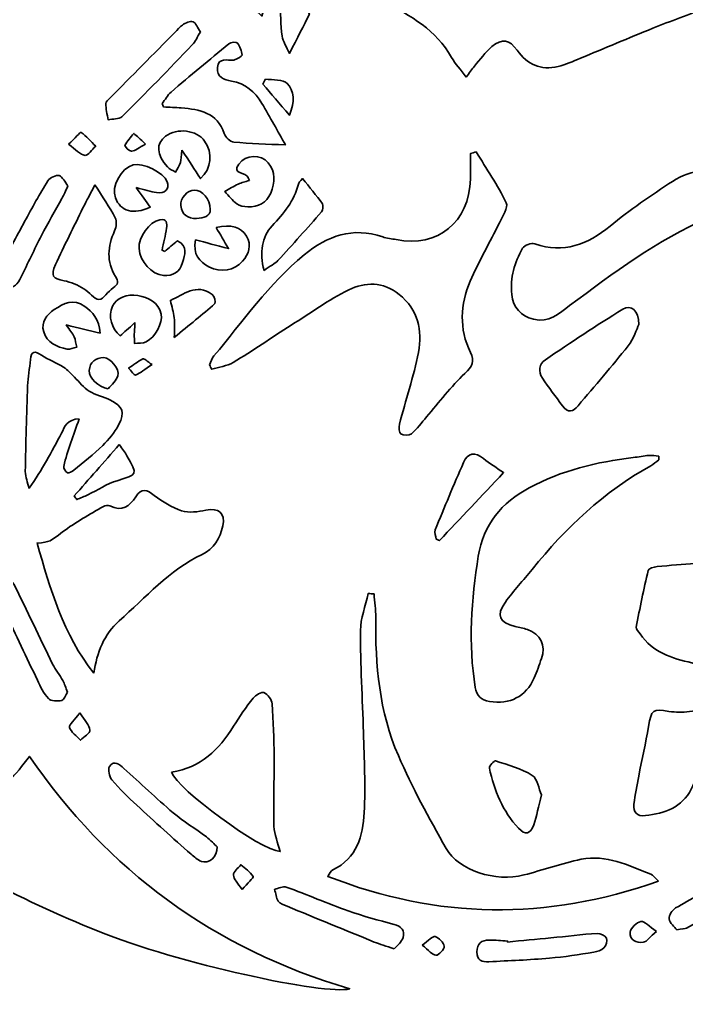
# Model space of a CAD drawing. Header units: inches. Extents: x 0.59 to 7.82, y -8.08 to -0.89.
# Drawn here: x 2.676 to 4.886, y -8.081 to -4.848 of the extents above; entities that cross this region are included whole.
import ezdxf

# ---------------------------------------------------------------- set-up
doc = ezdxf.new("R2010")
doc.units = ezdxf.units.IN
doc.header["$MEASUREMENT"] = 0
doc.layers.add('Layer 1', color=7, linetype='Continuous')

msp = doc.modelspace()

# ---------------------------------------------------------------- linework, layer by layer
at = {"layer": 'Layer 1', "color": 7, "lineweight": 35}
for points, knots in [([(1.3333, -4.8657), (1.3826, -4.8597), (1.4206, -4.8938), (1.4304, -4.9436), (1.4402, -4.9936), (1.4521, -5.0067), (1.5031, -5.024), (1.5052, -5.0227), (1.5091, -5.0211), (1.509, -5.02), (1.5022, -4.9582), (1.5156, -4.8914), (1.471, -4.8385), (1.4544, -4.8188), (1.4612, -4.8037), (1.4748, -4.7929), (1.5414, -4.7407), (1.5796, -4.6707), (1.6072, -4.5929), (1.6107, -4.5829), (1.6245, -4.5752), (1.6351, -4.5692), (1.6901, -4.5384), (1.7406, -4.5036), (1.7664, -4.4423), (1.7763, -4.4189), (1.7937, -4.4221), (1.809, -4.4368), (1.8588, -4.4848), (1.917, -4.4898), (1.9815, -4.4761), (2.0557, -4.4604), (2.1308, -4.4492), (2.2051, -4.4339), (2.222, -4.4304), (2.2437, -4.4218), (2.2506, -4.4088), (2.2553, -4.4001), (2.2414, -4.3761), (2.2299, -4.3649), (2.1773, -4.3136), (2.1364, -4.2564), (2.1198, -4.1832), (2.1172, -4.1714), (2.1025, -4.1624), (2.0937, -4.1519), (2.0821, -4.1379), (2.0709, -4.1237), (2.0608, -4.1111), (2.097, -4.0872), (2.1271, -4.0647), (2.1598, -4.0467), (2.1789, -4.0361), (2.2019, -4.0271), (2.2232, -4.0268), (2.3576, -4.0255), (2.492, -4.0271), (2.6264, -4.027), (2.6529, -4.027), (2.6794, -4.0231), (2.7059, -4.0223), (2.7178, -4.022), (2.7297, -4.0248), (2.7416, -4.0262), (2.7431, -4.0296), (2.7447, -4.0331), (2.7462, -4.0365), (2.6748, -4.0977), (2.6034, -4.1588), (2.532, -4.22), (2.5668, -4.2522), (2.6, -4.2845), (2.6349, -4.3147), (2.6555, -4.3326), (2.6605, -4.3472), (2.6376, -4.367), (2.5562, -4.4374), (2.4765, -4.5099), (2.394, -4.5789), (2.3264, -4.6354), (2.256, -4.6885), (2.1861, -4.7421), (2.1614, -4.761), (2.1347, -4.7774), (2.1083, -4.794), (2.0441, -4.8343), (1.9802, -4.8751), (1.915, -4.9138), (1.8281, -4.9655), (1.7408, -5.0164), (1.6525, -5.0656), (1.59, -5.1003), (1.5262, -5.1326), (1.4619, -5.1639), (1.425, -5.182), (1.4065, -5.1702), (1.405, -5.1286), (1.404, -5.1009), (1.4058, -5.0726), (1.4104, -5.0453), (1.4196, -4.9912), (1.4096, -4.9451), (1.366, -4.9081), (1.3542, -4.8981), (1.3465, -4.8832), (1.3333, -4.8657)], [0, 0, 0, 0, 1, 1, 1, 2, 2, 2, 3, 3, 3, 4, 4, 4, 5, 5, 5, 6, 6, 6, 7, 7, 7, 8, 8, 8, 9, 9, 9, 10, 10, 10, 11, 11, 11, 12, 12, 12, 13, 13, 13, 14, 14, 14, 15, 15, 15, 16, 16, 16, 17, 17, 17, 18, 18, 18, 19, 19, 19, 20, 20, 20, 21, 21, 21, 22, 22, 22, 23, 23, 23, 24, 24, 24, 25, 25, 25, 26, 26, 26, 27, 27, 27, 28, 28, 28, 29, 29, 29, 30, 30, 30, 31, 31, 31, 32, 32, 32, 33, 33, 33, 34, 34, 34, 35, 35, 35, 35]), ([(3.422, -4.6549), (3.3995, -4.6227), (3.4065, -4.5944), (3.4232, -4.5709), (3.4486, -4.5349), (3.478, -4.5016), (3.5075, -4.4687), (3.5115, -4.4643), (3.5332, -4.467), (3.5341, -4.4701), (3.5478, -4.5149), (3.5907, -4.5253), (3.6226, -4.5487), (3.6479, -4.5672), (3.6711, -4.5883), (3.6908, -4.6144), (3.6317, -4.6196), (3.6037, -4.5592), (3.5445, -4.5538), (3.5572, -4.6016), (3.5734, -4.6423), (3.6095, -4.6724), (3.6319, -4.6911), (3.6573, -4.7066), (3.6774, -4.7273), (3.6896, -4.7398), (3.6943, -4.7595), (3.7024, -4.776), (3.6862, -4.7728), (3.6696, -4.7712), (3.6541, -4.766), (3.638, -4.7607), (3.6231, -4.7519), (3.6077, -4.7447), (3.604, -4.7477), (3.6003, -4.7508), (3.5967, -4.7538), (3.6099, -4.779), (3.6231, -4.8041), (3.637, -4.8306), (3.6179, -4.868), (3.5967, -4.9093), (3.5705, -4.9603), (3.5609, -4.9381), (3.5491, -4.9211), (3.5465, -4.9028), (3.5412, -4.8653), (3.5423, -4.8269), (3.5376, -4.7893), (3.536, -4.7767), (3.5244, -4.7654), (3.5175, -4.7536), (3.5102, -4.7637), (3.5012, -4.7731), (3.4962, -4.7843), (3.4894, -4.7993), (3.4858, -4.8158), (3.4794, -4.8364), (3.446, -4.808), (3.4517, -4.778), (3.4582, -4.7509), (3.4677, -4.7117), (3.4833, -4.674), (3.4938, -4.6349), (3.4987, -4.6169), (3.4976, -4.5973), (3.4993, -4.5784), (3.4943, -4.5764), (3.4894, -4.5744), (3.4844, -4.5723), (3.4649, -4.5982), (3.4453, -4.6241), (3.422, -4.6549)], [0, 0, 0, 0, 1, 1, 1, 2, 2, 2, 3, 3, 3, 4, 4, 4, 5, 5, 5, 6, 6, 6, 7, 7, 7, 8, 8, 8, 9, 9, 9, 10, 10, 10, 11, 11, 11, 12, 12, 12, 13, 13, 13, 14, 14, 14, 15, 15, 15, 16, 16, 16, 17, 17, 17, 18, 18, 18, 19, 19, 19, 20, 20, 20, 21, 21, 21, 22, 22, 22, 23, 23, 23, 24, 24, 24, 24]), ([(4.1566, -5.0389), (4.1373, -5.0132), (4.1199, -4.9948), (4.1079, -4.9734), (4.0568, -4.8832), (3.9726, -4.8345), (3.8842, -4.7903), (3.8591, -4.7777), (3.8483, -4.7581), (3.8494, -4.7287), (3.8506, -4.6996), (3.871, -4.6909), (3.8911, -4.6872), (3.9731, -4.6721), (4.0555, -4.6582), (4.1381, -4.647), (4.3631, -4.6166), (4.5798, -4.6532), (4.7914, -4.7299), (4.8283, -4.7432), (4.8662, -4.7539), (4.9025, -4.7686), (4.9212, -4.7762), (4.9374, -4.7898), (4.9621, -4.8053), (4.8929, -4.8316), (4.8334, -4.8532), (4.7748, -4.8769), (4.6944, -4.9092), (4.6147, -4.9433), (4.5346, -4.9762), (4.5102, -4.9863), (4.4859, -4.9981), (4.4604, -5.004), (4.4038, -5.017), (4.3585, -4.9969), (4.3249, -4.9498), (4.2995, -4.9142), (4.2753, -4.9092), (4.2413, -4.9378), (4.2194, -4.9563), (4.2022, -4.9804), (4.1834, -5.0025), (4.1747, -5.0128), (4.1673, -5.0243), (4.1566, -5.0389)], [0, 0, 0, 0, 1, 1, 1, 2, 2, 2, 3, 3, 3, 4, 4, 4, 5, 5, 5, 6, 6, 6, 7, 7, 7, 8, 8, 8, 9, 9, 9, 10, 10, 10, 11, 11, 11, 12, 12, 12, 13, 13, 13, 14, 14, 14, 15, 15, 15, 15]), ([(3.2754, -4.8894), (3.2655, -4.9056), (3.2594, -4.9209), (3.2488, -4.9319), (3.1718, -5.012), (3.0946, -5.0918), (3.0155, -5.1698), (3.006, -5.1791), (2.9852, -5.177), (2.9696, -5.1802), (2.9668, -5.162), (2.9626, -5.1439), (2.9619, -5.1256), (2.9616, -5.12), (2.9705, -5.1137), (2.9758, -5.1084), (3.0477, -5.0356), (3.1197, -4.9629), (3.1916, -4.8902), (3.1997, -4.8821), (3.2063, -4.8718), (3.2158, -4.8663), (3.2265, -4.8599), (3.2419, -4.852), (3.2513, -4.8555), (3.2611, -4.8591), (3.2662, -4.8755), (3.2754, -4.8894)], [0, 0, 0, 0, 1, 1, 1, 2, 2, 2, 3, 3, 3, 4, 4, 4, 5, 5, 5, 6, 6, 6, 7, 7, 7, 8, 8, 8, 9, 9, 9, 9]), ([(5.0947, -4.8689), (5.1609, -4.9173), (5.22, -4.9576), (5.2759, -5.0019), (5.4688, -5.1546), (5.6123, -5.3455), (5.7087, -5.5713), (5.7397, -5.6438), (5.7659, -5.7184), (5.7922, -5.7928), (5.8043, -5.8271), (5.7851, -5.8516), (5.7463, -5.8582), (5.7255, -5.8617), (5.7049, -5.8659), (5.6786, -5.8708), (5.6735, -5.8624), (5.6672, -5.8488), (5.658, -5.8376), (5.6514, -5.8296), (5.639, -5.8184), (5.6326, -5.8203), (5.6231, -5.8232), (5.6135, -5.8351), (5.6096, -5.8453), (5.6048, -5.8579), (5.6047, -5.8727), (5.6047, -5.8866), (5.6048, -5.9124), (5.5884, -5.9264), (5.5674, -5.925), (5.5555, -5.9242), (5.5417, -5.9071), (5.5341, -5.8942), (5.5234, -5.876), (5.5196, -5.8538), (5.5092, -5.8353), (5.4939, -5.8083), (5.4707, -5.7917), (5.4373, -5.796), (5.4007, -5.8007), (5.3795, -5.7839), (5.3631, -5.7515), (5.3395, -5.7047), (5.3, -5.6791), (5.2457, -5.6837), (5.2188, -5.686), (5.221, -5.672), (5.2184, -5.6517), (5.213, -5.6098), (5.2074, -5.5656), (5.1892, -5.5286), (5.178, -5.5059), (5.1451, -5.4858), (5.1187, -5.4803), (5.0636, -5.4688), (5.0104, -5.481), (4.9567, -5.5048), (4.7892, -5.5791), (4.6442, -5.6872), (4.4989, -5.7958), (4.464, -5.8219), (4.43, -5.8537), (4.3792, -5.8408), (4.3365, -5.8299), (4.3121, -5.8027), (4.3071, -5.7585), (4.3009, -5.7032), (4.3165, -5.6526), (4.3429, -5.6057), (4.3485, -5.5959), (4.3723, -5.5873), (4.3833, -5.5911), (4.4797, -5.6244), (4.5576, -5.5931), (4.6327, -5.5321), (4.6984, -5.4788), (4.7687, -5.4307), (4.8395, -5.384), (4.9021, -5.3428), (4.9774, -5.3451), (5.0481, -5.332), (5.074, -5.3272), (5.1006, -5.3212), (5.1245, -5.3104), (5.1506, -5.2986), (5.1719, -5.2866), (5.1557, -5.2448), (5.1419, -5.209), (5.1489, -5.1647), (5.1492, -5.1242), (5.1498, -5.0449), (5.1327, -4.9699), (5.0991, -4.8984), (5.0968, -4.8934), (5.0973, -4.8872), (5.0947, -4.8689)], [0, 0, 0, 0, 1, 1, 1, 2, 2, 2, 3, 3, 3, 4, 4, 4, 5, 5, 5, 6, 6, 6, 7, 7, 7, 8, 8, 8, 9, 9, 9, 10, 10, 10, 11, 11, 11, 12, 12, 12, 13, 13, 13, 14, 14, 14, 15, 15, 15, 16, 16, 16, 17, 17, 17, 18, 18, 18, 19, 19, 19, 20, 20, 20, 21, 21, 21, 22, 22, 22, 23, 23, 23, 24, 24, 24, 25, 25, 25, 26, 26, 26, 27, 27, 27, 28, 28, 28, 29, 29, 29, 30, 30, 30, 31, 31, 31, 32, 32, 32, 32]), ([(3.1491, -5.1261), (3.1587, -5.1134), (3.1664, -5.0985), (3.1782, -5.0884), (3.2414, -5.0342), (3.3054, -4.9808), (3.3702, -4.9283), (3.3766, -4.923), (3.3955, -4.9216), (3.3986, -4.9258), (3.407, -4.937), (3.4124, -4.952), (3.4135, -4.966), (3.4138, -4.9707), (3.3977, -4.9767), (3.389, -4.9819), (3.3881, -4.9825), (3.3865, -4.9819), (3.3852, -4.9821), (3.3651, -4.9854), (3.3356, -4.9712), (3.3323, -5.0072), (3.3294, -5.0394), (3.3543, -5.0476), (3.3785, -5.0519), (3.4246, -5.0602), (3.4564, -5.0871), (3.4792, -5.1257), (3.5065, -5.1718), (3.5322, -5.2188), (3.5574, -5.2635), (3.4965, -5.2604), (3.441, -5.2592), (3.386, -5.2537), (3.3744, -5.2525), (3.3585, -5.2377), (3.3545, -5.2258), (3.3309, -5.1557), (3.2733, -5.1459), (3.2121, -5.1409), (3.1927, -5.1393), (3.1731, -5.1387), (3.1536, -5.1377), (3.1521, -5.1338), (3.1506, -5.1299), (3.1491, -5.1261)], [0, 0, 0, 0, 1, 1, 1, 2, 2, 2, 3, 3, 3, 4, 4, 4, 5, 5, 5, 6, 6, 6, 7, 7, 7, 8, 8, 8, 9, 9, 9, 10, 10, 10, 11, 11, 11, 12, 12, 12, 13, 13, 13, 14, 14, 14, 15, 15, 15, 15]), ([(3.4908, -5.0451), (3.5157, -5.0493), (3.5499, -5.0451), (3.5635, -5.0598), (3.5852, -5.0834), (3.5899, -5.1199), (3.5708, -5.1649), (3.5376, -5.1262), (3.5102, -5.0941), (3.4827, -5.062), (3.4854, -5.0564), (3.4881, -5.0507), (3.4908, -5.0451)], [0, 0, 0, 0, 1, 1, 1, 2, 2, 2, 3, 3, 3, 4, 4, 4, 4]), ([(2.839, -5.2612), (2.8592, -5.2416), (2.8777, -5.2203), (2.8801, -5.2219), (2.8981, -5.2346), (2.9129, -5.2517), (2.9287, -5.2675), (2.9168, -5.2784), (2.9033, -5.2995), (2.8933, -5.298), (2.8769, -5.2955), (2.8626, -5.2783), (2.839, -5.2612)], [0, 0, 0, 0, 1, 1, 1, 2, 2, 2, 3, 3, 3, 4, 4, 4, 4]), ([(3.0939, -5.2606), (3.0723, -5.2724), (3.0605, -5.2827), (3.0475, -5.2844), (3.0405, -5.2854), (3.0237, -5.267), (3.0249, -5.265), (3.033, -5.2506), (3.0446, -5.2382), (3.0551, -5.2251), (3.0652, -5.2344), (3.0752, -5.2436), (3.0939, -5.2606)], [0, 0, 0, 0, 1, 1, 1, 2, 2, 2, 3, 3, 3, 4, 4, 4, 4]), ([(3.2144, -5.2803), (3.2121, -5.3001), (3.2125, -5.3115), (3.2092, -5.3217), (3.2057, -5.3328), (3.1989, -5.3428), (3.1935, -5.3534), (3.1843, -5.3477), (3.1732, -5.3437), (3.1661, -5.336), (3.1299, -5.2967), (3.1281, -5.2586), (3.1599, -5.2345), (3.1979, -5.2057), (3.2638, -5.2139), (3.2895, -5.2505), (3.3167, -5.2892), (3.3133, -5.3411), (3.2758, -5.3746), (3.2566, -5.3452), (3.2381, -5.3167), (3.2144, -5.2803)], [0, 0, 0, 0, 1, 1, 1, 2, 2, 2, 3, 3, 3, 4, 4, 4, 5, 5, 5, 6, 6, 6, 7, 7, 7, 7]), ([(3.3056, -5.9917), (3.3105, -5.9818), (3.3137, -5.9705), (3.3206, -5.9623), (3.4164, -5.8476), (3.5023, -5.7243), (3.6189, -5.6278), (3.6968, -5.5634), (3.7802, -5.5344), (3.8795, -5.5679), (3.8938, -5.5727), (3.9092, -5.5742), (3.9242, -5.5771), (4.0625, -5.6042), (4.1669, -5.5193), (4.1702, -5.3766), (4.1709, -5.3485), (4.1703, -5.3203), (4.1703, -5.2921), (4.1766, -5.2902), (4.1829, -5.2882), (4.1892, -5.2863), (4.2233, -5.3422), (4.2606, -5.3965), (4.289, -5.4552), (4.2962, -5.4701), (4.2769, -5.4998), (4.2664, -5.5211), (4.2347, -5.586), (4.1977, -5.6484), (4.1697, -5.7147), (4.1371, -5.792), (4.1319, -5.8724), (4.1703, -5.9506), (4.185, -5.9804), (4.1768, -5.9969), (4.152, -6.0201), (4.1055, -6.0637), (4.0667, -6.1157), (4.0247, -6.1643), (4.0084, -6.1832), (3.994, -6.2044), (3.9752, -6.2205), (3.9678, -6.2268), (3.9488, -6.226), (3.9392, -6.2208), (3.9335, -6.2176), (3.9325, -6.1988), (3.9351, -6.1886), (3.9557, -6.1091), (3.9823, -6.0309), (3.9979, -5.9505), (4.0119, -5.8778), (3.9969, -5.8095), (3.9342, -5.7584), (3.8809, -5.7151), (3.8212, -5.7173), (3.7669, -5.7438), (3.7001, -5.7763), (3.639, -5.8208), (3.576, -5.8608), (3.5118, -5.9016), (3.4491, -5.9448), (3.3839, -5.9839), (3.3632, -5.9963), (3.3368, -5.9992), (3.313, -6.0064), (3.3105, -6.0015), (3.308, -5.9966), (3.3056, -5.9917)], [0, 0, 0, 0, 1, 1, 1, 2, 2, 2, 3, 3, 3, 4, 4, 4, 5, 5, 5, 6, 6, 6, 7, 7, 7, 8, 8, 8, 9, 9, 9, 10, 10, 10, 11, 11, 11, 12, 12, 12, 13, 13, 13, 14, 14, 14, 15, 15, 15, 16, 16, 16, 17, 17, 17, 18, 18, 18, 19, 19, 19, 20, 20, 20, 21, 21, 21, 22, 22, 22, 23, 23, 23, 23]), ([(3.438, -5.3813), (3.4346, -5.3739), (3.4339, -5.3728), (3.4335, -5.3716), (3.4272, -5.3533), (3.378, -5.3606), (3.4024, -5.3267), (3.4257, -5.2944), (3.4771, -5.2941), (3.5002, -5.3222), (3.5254, -5.353), (3.5227, -5.3883), (3.5086, -5.4228), (3.4948, -5.4564), (3.4673, -5.4699), (3.4324, -5.4681), (3.42, -5.4674), (3.4054, -5.4657), (3.3961, -5.4588), (3.3811, -5.4475), (3.3696, -5.4314), (3.3566, -5.4174), (3.3713, -5.4092), (3.3855, -5.4001), (3.4007, -5.3931), (3.4117, -5.388), (3.4239, -5.3856), (3.438, -5.3813)], [0, 0, 0, 0, 1, 1, 1, 2, 2, 2, 3, 3, 3, 4, 4, 4, 5, 5, 5, 6, 6, 6, 7, 7, 7, 8, 8, 8, 9, 9, 9, 9]), ([(3.0629, -5.4047), (3.0818, -5.4311), (3.0954, -5.4499), (3.1093, -5.4692), (3.0542, -5.496), (3.0108, -5.4833), (2.9938, -5.4383), (2.9798, -5.401), (3.012, -5.3417), (3.053, -5.3292), (3.0832, -5.32), (3.1544, -5.3555), (3.1652, -5.3852), (3.174, -5.4093), (3.1584, -5.4264), (3.1305, -5.4215), (3.1103, -5.4179), (3.0906, -5.4117), (3.0629, -5.4047)], [0, 0, 0, 0, 1, 1, 1, 2, 2, 2, 3, 3, 3, 4, 4, 4, 5, 5, 5, 6, 6, 6, 6]), ([(2.8368, -5.3993), (2.8286, -5.4163), (2.8232, -5.4286), (2.8168, -5.4404), (2.7944, -5.4814), (2.7707, -5.5218), (2.7492, -5.5632), (2.7255, -5.6091), (2.704, -5.6561), (2.6808, -5.7022), (2.6708, -5.7219), (2.6586, -5.743), (2.6316, -5.7294), (2.6056, -5.7164), (2.6005, -5.6931), (2.6133, -5.668), (2.6392, -5.6173), (2.666, -5.5671), (2.6933, -5.5171), (2.7181, -5.4716), (2.7429, -5.4259), (2.7706, -5.3821), (2.777, -5.372), (2.7975, -5.362), (2.8073, -5.3651), (2.8192, -5.3689), (2.8267, -5.3867), (2.8368, -5.3993)], [0, 0, 0, 0, 1, 1, 1, 2, 2, 2, 3, 3, 3, 4, 4, 4, 5, 5, 5, 6, 6, 6, 7, 7, 7, 8, 8, 8, 9, 9, 9, 9]), ([(2.9262, -5.3959), (2.951, -5.4353), (2.9746, -5.469), (2.9937, -5.5051), (2.9995, -5.516), (2.9971, -5.5354), (2.9915, -5.5477), (2.9679, -5.5994), (2.9636, -5.6495), (2.9947, -5.6996), (3.0039, -5.7144), (3.0048, -5.7257), (2.9867, -5.737), (2.9692, -5.7479), (2.9553, -5.7751), (2.9396, -5.7754), (2.9232, -5.7756), (2.9077, -5.7499), (2.8895, -5.7397), (2.869, -5.7282), (2.8467, -5.7173), (2.8238, -5.7132), (2.7866, -5.7066), (2.7786, -5.6975), (2.7957, -5.66), (2.8247, -5.5968), (2.8558, -5.5345), (2.8865, -5.472), (2.8987, -5.4472), (2.9121, -5.4229), (2.9262, -5.3959)], [0, 0, 0, 0, 1, 1, 1, 2, 2, 2, 3, 3, 3, 4, 4, 4, 5, 5, 5, 6, 6, 6, 7, 7, 7, 8, 8, 8, 9, 9, 9, 10, 10, 10, 10]), ([(3.4864, -5.6794), (3.4716, -5.6189), (3.4786, -5.5683), (3.5129, -5.5317), (3.5518, -5.4902), (3.5866, -5.4492), (3.6001, -5.3929), (3.6012, -5.3885), (3.6059, -5.3849), (3.6138, -5.3746), (3.6371, -5.4038), (3.6596, -5.4303), (3.6797, -5.4584), (3.6837, -5.464), (3.682, -5.4792), (3.677, -5.4848), (3.6297, -5.5393), (3.5815, -5.5931), (3.5325, -5.646), (3.5218, -5.6575), (3.5067, -5.6649), (3.4864, -5.6794)], [0, 0, 0, 0, 1, 1, 1, 2, 2, 2, 3, 3, 3, 4, 4, 4, 5, 5, 5, 6, 6, 6, 7, 7, 7, 7]), ([(3.3085, -5.4776), (3.3085, -5.4991), (3.2873, -5.5061), (3.263, -5.507), (3.234, -5.5081), (3.214, -5.4947), (3.2105, -5.4644), (3.2077, -5.44), (3.2329, -5.4125), (3.2555, -5.4129), (3.2819, -5.4134), (3.3076, -5.4404), (3.3085, -5.4776)], [0, 0, 0, 0, 1, 1, 1, 2, 2, 2, 3, 3, 3, 4, 4, 4, 4]), ([(3.1573, -5.6167), (3.1712, -5.6048), (3.1851, -5.5929), (3.1989, -5.581), (3.237, -5.599), (3.2233, -5.627), (3.2162, -5.6534), (3.2076, -5.6859), (3.1844, -5.6974), (3.1532, -5.6955), (3.1147, -5.6931), (3.075, -5.6491), (3.0724, -5.607), (3.0701, -5.569), (3.1058, -5.5186), (3.1408, -5.5113), (3.1655, -5.5061), (3.1656, -5.5238), (3.1635, -5.539), (3.1599, -5.5637), (3.1537, -5.5879), (3.1486, -5.6123), (3.1515, -5.6138), (3.1544, -5.6153), (3.1573, -5.6167)], [0, 0, 0, 0, 1, 1, 1, 2, 2, 2, 3, 3, 3, 4, 4, 4, 5, 5, 5, 6, 6, 6, 7, 7, 7, 8, 8, 8, 8]), ([(3.3273, -5.5365), (3.3781, -5.5251), (3.4108, -5.536), (3.428, -5.5652), (3.4466, -5.5967), (3.4363, -5.624), (3.4151, -5.6487), (3.3881, -5.6801), (3.3437, -5.6879), (3.304, -5.6669), (3.2719, -5.6501), (3.2499, -5.6257), (3.2596, -5.5779), (3.2943, -5.5871), (3.3274, -5.5958), (3.3692, -5.6069), (3.3537, -5.5808), (3.3417, -5.5606), (3.3273, -5.5365)], [0, 0, 0, 0, 1, 1, 1, 2, 2, 2, 3, 3, 3, 4, 4, 4, 5, 5, 5, 6, 6, 6, 6]), ([(3.1892, -5.9012), (3.1892, -5.8725), (3.1908, -5.854), (3.1887, -5.8358), (3.1866, -5.8174), (3.181, -5.7994), (3.1762, -5.7783), (3.2198, -5.7596), (3.2617, -5.7199), (3.315, -5.7588), (3.3219, -5.7639), (3.3269, -5.7858), (3.3232, -5.7891), (3.2823, -5.8255), (3.2395, -5.8598), (3.1892, -5.9012)], [0, 0, 0, 0, 1, 1, 1, 2, 2, 2, 3, 3, 3, 4, 4, 4, 5, 5, 5, 5]), ([(2.9439, -5.8874), (2.9044, -5.8777), (2.8727, -5.8699), (2.8309, -5.8597), (2.8427, -5.8769), (2.8517, -5.8871), (2.8572, -5.8989), (2.8621, -5.9095), (2.8631, -5.9219), (2.8658, -5.9334), (2.8553, -5.9358), (2.8441, -5.9417), (2.8344, -5.9397), (2.7999, -5.9328), (2.7674, -5.9189), (2.7564, -5.882), (2.7467, -5.8494), (2.7665, -5.8258), (2.7916, -5.8089), (2.8226, -5.7882), (2.8552, -5.7707), (2.8923, -5.7983), (2.9181, -5.8175), (2.9398, -5.8389), (2.9439, -5.8874)], [0, 0, 0, 0, 1, 1, 1, 2, 2, 2, 3, 3, 3, 4, 4, 4, 5, 5, 5, 6, 6, 6, 7, 7, 7, 8, 8, 8, 8]), ([(3.0588, -5.8521), (3.0369, -5.8716), (3.0233, -5.8837), (3.01, -5.8955), (2.9806, -5.8729), (2.9697, -5.8302), (2.9841, -5.7979), (2.9957, -5.7719), (3.0348, -5.7548), (3.0682, -5.7622), (3.104, -5.77), (3.137, -5.7827), (3.1454, -5.8243), (3.1512, -5.8531), (3.1268, -5.8995), (3.0959, -5.9158), (3.0851, -5.9215), (3.0704, -5.9197), (3.0576, -5.9214), (3.0572, -5.9109), (3.0565, -5.9005), (3.0566, -5.89), (3.0566, -5.8815), (3.0575, -5.8729), (3.0588, -5.8521)], [0, 0, 0, 0, 1, 1, 1, 2, 2, 2, 3, 3, 3, 4, 4, 4, 5, 5, 5, 6, 6, 6, 7, 7, 7, 8, 8, 8, 8]), ([(4.7284, -5.8579), (4.7206, -5.8739), (4.7112, -5.9051), (4.6924, -5.929), (4.6394, -5.9967), (4.5826, -6.0614), (4.5272, -6.1272), (4.5103, -6.1472), (4.4929, -6.1529), (4.4751, -6.1279), (4.453, -6.0972), (4.4297, -6.0673), (4.4087, -6.0359), (4.3939, -6.0137), (4.3978, -5.989), (4.4186, -5.9748), (4.503, -5.9176), (4.5881, -5.8612), (4.6749, -5.8078), (4.702, -5.7911), (4.7272, -5.8107), (4.7284, -5.8579)], [0, 0, 0, 0, 1, 1, 1, 2, 2, 2, 3, 3, 3, 4, 4, 4, 5, 5, 5, 6, 6, 6, 7, 7, 7, 7]), ([(2.8743, -6.1704), (2.8328, -6.1726), (2.8263, -6.197), (2.8154, -6.2179), (2.7834, -6.279), (2.7507, -6.3397), (2.7081, -6.4007), (2.7037, -6.3822), (2.6952, -6.3636), (2.6955, -6.3452), (2.6967, -6.2506), (2.6996, -6.156), (2.7031, -6.0614), (2.7042, -6.0325), (2.7097, -6.0037), (2.7125, -5.9747), (2.7153, -5.9447), (2.7275, -5.9453), (2.7495, -5.9599), (2.7726, -5.975), (2.7988, -5.9851), (2.8222, -5.9999), (2.8358, -6.0084), (2.8467, -6.0215), (2.8585, -6.0329), (2.8748, -6.0485), (2.8888, -6.0677), (2.9075, -6.0794), (2.9286, -6.0925), (2.9547, -6.0974), (2.9772, -6.1087), (3.0192, -6.1298), (3.0266, -6.1485), (3.0046, -6.1908), (2.9914, -6.2159), (2.9723, -6.2391), (2.9519, -6.259), (2.9221, -6.2882), (2.889, -6.3139), (2.8567, -6.3404), (2.8506, -6.3454), (2.8399, -6.3515), (2.8348, -6.3492), (2.8286, -6.3464), (2.8215, -6.3343), (2.8229, -6.3281), (2.8289, -6.3014), (2.8375, -6.2753), (2.8461, -6.2493), (2.8543, -6.2245), (2.8636, -6.2001), (2.8743, -6.1704)], [0, 0, 0, 0, 1, 1, 1, 2, 2, 2, 3, 3, 3, 4, 4, 4, 5, 5, 5, 6, 6, 6, 7, 7, 7, 8, 8, 8, 9, 9, 9, 10, 10, 10, 11, 11, 11, 12, 12, 12, 13, 13, 13, 14, 14, 14, 15, 15, 15, 16, 16, 16, 17, 17, 17, 17]), ([(2.9704, -6.0713), (2.937, -6.0647), (2.9055, -6.0355), (2.9072, -6.011), (2.9091, -5.9821), (2.9287, -5.9691), (2.9558, -5.9681), (2.9768, -5.9673), (3.0082, -6.0049), (3.0021, -6.0284), (2.9979, -6.0444), (2.9814, -6.0571), (2.9704, -6.0713)], [0, 0, 0, 0, 1, 1, 1, 2, 2, 2, 3, 3, 3, 4, 4, 4, 4]), ([(3.1155, -5.9911), (3.0917, -6.0068), (3.0772, -6.0188), (3.0605, -6.0256), (3.0566, -6.0272), (3.0455, -6.0109), (3.0377, -6.0028), (3.0534, -5.9923), (3.0686, -5.9806), (3.0854, -5.9723), (3.0892, -5.9704), (3.0987, -5.9802), (3.1155, -5.9911)], [0, 0, 0, 0, 1, 1, 1, 2, 2, 2, 3, 3, 3, 4, 4, 4, 4]), ([(3.0069, -6.2561), (3.0172, -6.271), (3.0257, -6.2815), (3.0324, -6.2931), (3.0687, -6.3558), (3.067, -6.3556), (2.9998, -6.3756), (2.9659, -6.3858), (2.9353, -6.4067), (2.903, -6.4223), (2.8909, -6.4281), (2.8782, -6.4328), (2.8658, -6.438), (2.863, -6.4341), (2.8602, -6.4302), (2.8574, -6.4263), (2.9061, -6.3708), (2.9549, -6.3153), (3.0069, -6.2561)], [0, 0, 0, 0, 1, 1, 1, 2, 2, 2, 3, 3, 3, 4, 4, 4, 5, 5, 5, 6, 6, 6, 6]), ([(4.057, -6.5694), (4.0557, -6.5591), (4.0501, -6.5472), (4.0535, -6.5388), (4.0838, -6.464), (4.1148, -6.3894), (4.1475, -6.3155), (4.162, -6.2828), (4.1852, -6.2792), (4.2137, -6.3025), (4.2338, -6.3189), (4.2562, -6.3325), (4.28, -6.349), (4.2064, -6.4268), (4.137, -6.5003), (4.0675, -6.5738), (4.064, -6.5723), (4.0605, -6.5709), (4.057, -6.5694)], [0, 0, 0, 0, 1, 1, 1, 2, 2, 2, 3, 3, 3, 4, 4, 4, 5, 5, 5, 6, 6, 6, 6]), ([(4.7949, -6.3069), (4.7858, -6.3133), (4.7774, -6.3207), (4.7677, -6.326), (4.6124, -6.4125), (4.4857, -6.5317), (4.3751, -6.6694), (4.3458, -6.7059), (4.3128, -6.7397), (4.2859, -6.7779), (4.2545, -6.8224), (4.2654, -6.8457), (4.3183, -6.8589), (4.3318, -6.8623), (4.3458, -6.8641), (4.3589, -6.8686), (4.4023, -6.8832), (4.4209, -6.9221), (4.4056, -6.9646), (4.3979, -6.986), (4.3913, -7.008), (4.3818, -7.0287), (4.3531, -7.0915), (4.3014, -7.1178), (4.2332, -7.107), (4.2057, -7.1026), (4.1908, -7.0877), (4.1863, -7.0603), (4.1627, -6.9147), (4.1734, -6.7699), (4.1963, -6.6255), (4.2129, -6.5211), (4.2739, -6.4482), (4.3648, -6.3993), (4.4723, -6.3416), (4.5888, -6.3134), (4.7091, -6.299), (4.7267, -6.2969), (4.7442, -6.2932), (4.7618, -6.292), (4.7725, -6.2912), (4.7834, -6.2937), (4.7943, -6.2948), (4.7945, -6.2988), (4.7947, -6.3028), (4.7949, -6.3069)], [0, 0, 0, 0, 1, 1, 1, 2, 2, 2, 3, 3, 3, 4, 4, 4, 5, 5, 5, 6, 6, 6, 7, 7, 7, 8, 8, 8, 9, 9, 9, 10, 10, 10, 11, 11, 11, 12, 12, 12, 13, 13, 13, 14, 14, 14, 15, 15, 15, 15]), ([(2.9221, -7.0131), (2.8216, -6.885), (2.7776, -6.7343), (2.7345, -6.5825), (2.7786, -6.5793), (2.7765, -6.5765), (2.819, -6.5451), (2.8616, -6.5135), (2.9086, -6.488), (2.9541, -6.4606), (2.9597, -6.4573), (2.97, -6.4561), (2.9755, -6.459), (3.0155, -6.4798), (3.0411, -6.4597), (3.0615, -6.4287), (3.0812, -6.3985), (3.0984, -6.4057), (3.1229, -6.4243), (3.1505, -6.4452), (3.181, -6.4652), (3.2135, -6.4755), (3.2378, -6.4833), (3.2679, -6.4785), (3.2941, -6.4731), (3.3357, -6.4646), (3.3586, -6.4831), (3.3498, -6.5249), (3.3412, -6.5664), (3.3204, -6.6014), (3.281, -6.62), (3.1717, -6.6714), (3.0947, -6.763), (3.0063, -6.84), (2.9563, -6.8836), (2.9334, -6.9453), (2.9221, -7.0131)], [0, 0, 0, 0, 1, 1, 1, 2, 2, 2, 3, 3, 3, 4, 4, 4, 5, 5, 5, 6, 6, 6, 7, 7, 7, 8, 8, 8, 9, 9, 9, 10, 10, 10, 11, 11, 11, 12, 12, 12, 12]), ([(4.9146, -6.65), (4.9339, -6.6511), (4.9505, -6.6513), (4.9668, -6.6533), (5.0679, -6.6657), (5.104, -6.6995), (5.1103, -6.8007), (5.1154, -6.8826), (5.0929, -6.9587), (5.0403, -7.0241), (5.0196, -7.0499), (4.9995, -7.0523), (4.9791, -7.0246), (4.9602, -6.999), (4.9355, -6.9863), (4.9038, -6.979), (4.8382, -6.964), (4.7731, -6.9446), (4.7326, -6.8832), (4.7278, -6.8758), (4.7184, -6.8672), (4.7196, -6.8608), (4.7314, -6.7978), (4.7442, -6.735), (4.7592, -6.6728), (4.7607, -6.6664), (4.7781, -6.6613), (4.7885, -6.6602), (4.8314, -6.6558), (4.8744, -6.6531), (4.9146, -6.65)], [0, 0, 0, 0, 1, 1, 1, 2, 2, 2, 3, 3, 3, 4, 4, 4, 5, 5, 5, 6, 6, 6, 7, 7, 7, 8, 8, 8, 9, 9, 9, 10, 10, 10, 10]), ([(2.835, -7.0765), (2.8292, -7.0854), (2.8243, -7.1018), (2.8163, -7.1036), (2.8022, -7.1067), (2.7803, -7.1063), (2.772, -7.0976), (2.756, -7.0808), (2.746, -7.0578), (2.7356, -7.0363), (2.6997, -6.9613), (2.664, -6.8863), (2.6297, -6.8106), (2.6183, -6.7855), (2.6081, -6.759), (2.6036, -6.7321), (2.6015, -6.7189), (2.6137, -6.7032), (2.6194, -6.6887), (2.6325, -6.6986), (2.651, -6.7058), (2.6576, -6.7189), (2.7017, -6.8063), (2.7429, -6.8951), (2.786, -6.983), (2.7954, -7.0021), (2.8096, -7.0189), (2.82, -7.0377), (2.8261, -7.0484), (2.8291, -7.0609), (2.835, -7.0765)], [0, 0, 0, 0, 1, 1, 1, 2, 2, 2, 3, 3, 3, 4, 4, 4, 5, 5, 5, 6, 6, 6, 7, 7, 7, 8, 8, 8, 9, 9, 9, 10, 10, 10, 10]), ([(4.7929, -7.7026), (4.4222, -7.8336), (4.0611, -7.8289), (3.6976, -7.6863), (3.7044, -7.6772), (3.7078, -7.6679), (3.7142, -7.6649), (3.7942, -7.6263), (3.8143, -7.5521), (3.8185, -7.475), (3.8232, -7.387), (3.8181, -7.2984), (3.8157, -7.2102), (3.8127, -7.0976), (3.8055, -6.985), (3.8059, -6.8724), (3.806, -6.8313), (3.8228, -6.7903), (3.8319, -6.7493), (3.8382, -6.7497), (3.8445, -6.7501), (3.8509, -6.7505), (3.8529, -6.7766), (3.8568, -6.8028), (3.8565, -6.8289), (3.8547, -6.9859), (3.8682, -7.1415), (3.9314, -7.2865), (3.9773, -7.3919), (4.0328, -7.4935), (4.0896, -7.5936), (4.1315, -7.6674), (4.2543, -7.7059), (4.3473, -7.6817), (4.4108, -7.6651), (4.4732, -7.6434), (4.5373, -7.6299), (4.62, -7.6126), (4.6934, -7.6503), (4.7674, -7.6792), (4.7758, -7.6825), (4.7817, -7.6921), (4.7929, -7.7026)], [0, 0, 0, 0, 1, 1, 1, 2, 2, 2, 3, 3, 3, 4, 4, 4, 5, 5, 5, 6, 6, 6, 7, 7, 7, 8, 8, 8, 9, 9, 9, 10, 10, 10, 11, 11, 11, 12, 12, 12, 13, 13, 13, 14, 14, 14, 14]), ([(3.1799, -7.3407), (3.2775, -7.3265), (3.3374, -7.2664), (3.3852, -7.1893), (3.4052, -7.1571), (3.4269, -7.1257), (3.4505, -7.0961), (3.4586, -7.0859), (3.4788, -7.0739), (3.4863, -7.0775), (3.4987, -7.0834), (3.512, -7.1009), (3.5131, -7.1145), (3.5178, -7.1725), (3.5193, -7.2308), (3.5198, -7.289), (3.5204, -7.3662), (3.5171, -7.4435), (3.5194, -7.5206), (3.5202, -7.548), (3.5325, -7.575), (3.54, -7.604), (3.4736, -7.5997), (3.2007, -7.3991), (3.1799, -7.3407)], [0, 0, 0, 0, 1, 1, 1, 2, 2, 2, 3, 3, 3, 4, 4, 4, 5, 5, 5, 6, 6, 6, 7, 7, 7, 8, 8, 8, 8]), ([(4.9735, -7.2), (4.95, -7.2662), (4.9318, -7.335), (4.9013, -7.3978), (4.8727, -7.4569), (4.8134, -7.4786), (4.7498, -7.4851), (4.7218, -7.488), (4.7085, -7.4746), (4.7121, -7.4473), (4.7161, -7.416), (4.722, -7.3849), (4.728, -7.3539), (4.7386, -7.2993), (4.7508, -7.245), (4.7603, -7.1901), (4.7703, -7.1333), (4.7733, -7.1311), (4.8281, -7.1398), (4.8502, -7.1433), (4.8736, -7.1439), (4.8957, -7.1407), (4.9558, -7.1319), (4.9639, -7.1375), (4.9633, -7.1965), (4.9667, -7.1976), (4.9701, -7.1988), (4.9735, -7.2)], [0, 0, 0, 0, 1, 1, 1, 2, 2, 2, 3, 3, 3, 4, 4, 4, 5, 5, 5, 6, 6, 6, 7, 7, 7, 8, 8, 8, 9, 9, 9, 9]), ([(2.8762, -7.1451), (2.8924, -7.1706), (2.9083, -7.1856), (2.9097, -7.2018), (2.9106, -7.212), (2.8896, -7.224), (2.8784, -7.2352), (2.8655, -7.2213), (2.8472, -7.2092), (2.8419, -7.1928), (2.8391, -7.1841), (2.8588, -7.1681), (2.8762, -7.1451)], [0, 0, 0, 0, 1, 1, 1, 2, 2, 2, 3, 3, 3, 4, 4, 4, 4]), ([(2.5338, -7.3763), (2.5723, -7.3735), (2.6103, -7.3799), (2.6384, -7.366), (2.6662, -7.3523), (2.684, -7.3181), (2.7097, -7.289), (2.9669, -7.6651), (3.3197, -7.9266), (3.7706, -8.0589), (3.6905, -8.0809), (3.2003, -7.9748), (2.9369, -7.8681), (2.6718, -7.7607), (2.4212, -7.6293), (2.1781, -7.4617), (2.2011, -7.4498), (2.2116, -7.4437), (2.2227, -7.4388), (2.2699, -7.4183), (2.27, -7.4184), (2.2932, -7.4638), (2.3401, -7.5557), (2.4738, -7.5655), (2.5291, -7.4789), (2.5404, -7.4612), (2.5368, -7.4332), (2.5379, -7.4098), (2.5386, -7.397), (2.5348, -7.3839), (2.5338, -7.3763)], [0, 0, 0, 0, 1, 1, 1, 2, 2, 2, 3, 3, 3, 4, 4, 4, 5, 5, 5, 6, 6, 6, 7, 7, 7, 8, 8, 8, 9, 9, 9, 10, 10, 10, 10]), ([(3.3307, -7.5887), (3.3324, -7.6226), (3.3023, -7.6461), (3.2789, -7.6366), (3.2664, -7.6315), (3.255, -7.6223), (3.2447, -7.6131), (3.1843, -7.5593), (3.1239, -7.5055), (3.0645, -7.4506), (3.0357, -7.424), (3.0073, -7.3965), (2.9823, -7.3665), (2.9737, -7.356), (2.9682, -7.3317), (2.9744, -7.3223), (2.9895, -7.2993), (3.0079, -7.3163), (3.0219, -7.3287), (3.0765, -7.3774), (3.1294, -7.4282), (3.1853, -7.4755), (3.2199, -7.5048), (3.259, -7.5285), (3.2953, -7.5558), (3.3098, -7.5668), (3.3222, -7.5806), (3.3307, -7.5887)], [0, 0, 0, 0, 1, 1, 1, 2, 2, 2, 3, 3, 3, 4, 4, 4, 5, 5, 5, 6, 6, 6, 7, 7, 7, 8, 8, 8, 9, 9, 9, 9]), ([(4.4053, -7.4163), (4.3958, -7.4547), (4.3904, -7.4861), (4.3801, -7.5157), (4.3693, -7.5469), (4.3519, -7.5509), (4.3297, -7.5272), (4.2772, -7.4709), (4.249, -7.4019), (4.233, -7.3279), (4.2316, -7.3212), (4.2496, -7.3022), (4.2537, -7.3036), (4.2951, -7.3172), (4.3387, -7.329), (4.3749, -7.3519), (4.3928, -7.3632), (4.3967, -7.3966), (4.4053, -7.4163)], [0, 0, 0, 0, 1, 1, 1, 2, 2, 2, 3, 3, 3, 4, 4, 4, 5, 5, 5, 6, 6, 6, 6]), ([(4.8539, -7.8637), (4.8465, -7.8537), (4.831, -7.8413), (4.8285, -7.8267), (4.8266, -7.8161), (4.8391, -7.7976), (4.8501, -7.7911), (4.8999, -7.7619), (4.951, -7.7349), (5.0024, -7.7086), (5.055, -7.6817), (5.108, -7.6554), (5.1622, -7.632), (5.1706, -7.6283), (5.1925, -7.6387), (5.1974, -7.6482), (5.2034, -7.6599), (5.1981, -7.6774), (5.1975, -7.6924), (5.1975, -7.6931), (5.1956, -7.694), (5.1945, -7.6945), (5.0919, -7.749), (4.9893, -7.8034), (4.8865, -7.8575), (4.8801, -7.8608), (4.8717, -7.8604), (4.8539, -7.8637)], [0, 0, 0, 0, 1, 1, 1, 2, 2, 2, 3, 3, 3, 4, 4, 4, 5, 5, 5, 6, 6, 6, 7, 7, 7, 8, 8, 8, 9, 9, 9, 9]), ([(3.4135, -7.7299), (3.3997, -7.7081), (3.3854, -7.6953), (3.3851, -7.6822), (3.3849, -7.6709), (3.4008, -7.6593), (3.4095, -7.6479), (3.4236, -7.6604), (3.4408, -7.6711), (3.45, -7.6866), (3.4525, -7.691), (3.4313, -7.7093), (3.4135, -7.7299)], [0, 0, 0, 0, 1, 1, 1, 2, 2, 2, 3, 3, 3, 4, 4, 4, 4]), ([(3.918, -7.9269), (3.8896, -7.9171), (3.8703, -7.9114), (3.8516, -7.9038), (3.7552, -7.8646), (3.6589, -7.8249), (3.5627, -7.7851), (3.5523, -7.7808), (3.5394, -7.7768), (3.5337, -7.7685), (3.5264, -7.7576), (3.5252, -7.7427), (3.5213, -7.7295), (3.5344, -7.7267), (3.5495, -7.7181), (3.5602, -7.722), (3.6291, -7.7469), (3.6965, -7.7761), (3.7656, -7.8006), (3.8151, -7.8183), (3.8661, -7.832), (3.9171, -7.8453), (3.9418, -7.8517), (3.9533, -7.8671), (3.9473, -7.8888), (3.9433, -7.9035), (3.9276, -7.915), (3.918, -7.9269)], [0, 0, 0, 0, 1, 1, 1, 2, 2, 2, 3, 3, 3, 4, 4, 4, 5, 5, 5, 6, 6, 6, 7, 7, 7, 8, 8, 8, 9, 9, 9, 9]), ([(4.7862, -7.8686), (4.7658, -7.8862), (4.7554, -7.9023), (4.7426, -7.9046), (4.7199, -7.9087), (4.6963, -7.897), (4.6996, -7.8709), (4.7013, -7.8572), (4.7212, -7.8382), (4.7352, -7.836), (4.7473, -7.8341), (4.7626, -7.8525), (4.7862, -7.8686)], [0, 0, 0, 0, 1, 1, 1, 2, 2, 2, 3, 3, 3, 4, 4, 4, 4]), ([(4.0106, -7.9139), (4.0314, -7.8997), (4.0452, -7.8837), (4.0535, -7.8861), (4.0662, -7.8899), (4.0817, -7.9057), (4.0832, -7.9179), (4.0843, -7.9274), (4.0652, -7.9482), (4.0559, -7.9477), (4.0434, -7.9471), (4.0318, -7.9308), (4.0106, -7.9139)], [0, 0, 0, 0, 1, 1, 1, 2, 2, 2, 3, 3, 3, 4, 4, 4, 4]), ([(4.2933, -7.9038), (4.3412, -7.8993), (4.389, -7.8949), (4.4368, -7.8902), (4.4883, -7.8851), (4.5396, -7.8786), (4.5912, -7.8752), (4.6011, -7.8745), (4.6171, -7.8826), (4.6206, -7.8909), (4.6243, -7.8994), (4.6196, -7.9161), (4.6125, -7.9236), (4.6049, -7.9318), (4.5908, -7.9358), (4.5788, -7.9376), (4.5301, -7.9452), (4.4813, -7.9532), (4.4322, -7.9574), (4.3655, -7.9631), (4.2984, -7.9658), (4.2315, -7.9692), (4.2089, -7.9704), (4.1907, -7.9645), (4.1916, -7.9364), (4.1923, -7.91), (4.2065, -7.897), (4.2325, -7.8974), (4.2527, -7.8977), (4.2729, -7.8994), (4.2931, -7.9006), (4.2932, -7.9017), (4.2933, -7.9027), (4.2933, -7.9038)], [0, 0, 0, 0, 1, 1, 1, 2, 2, 2, 3, 3, 3, 4, 4, 4, 5, 5, 5, 6, 6, 6, 7, 7, 7, 8, 8, 8, 9, 9, 9, 10, 10, 10, 11, 11, 11, 11])]:
    msp.add_open_spline(points, degree=3, knots=knots, dxfattribs=at)

doc.saveas('drawing.dxf')
